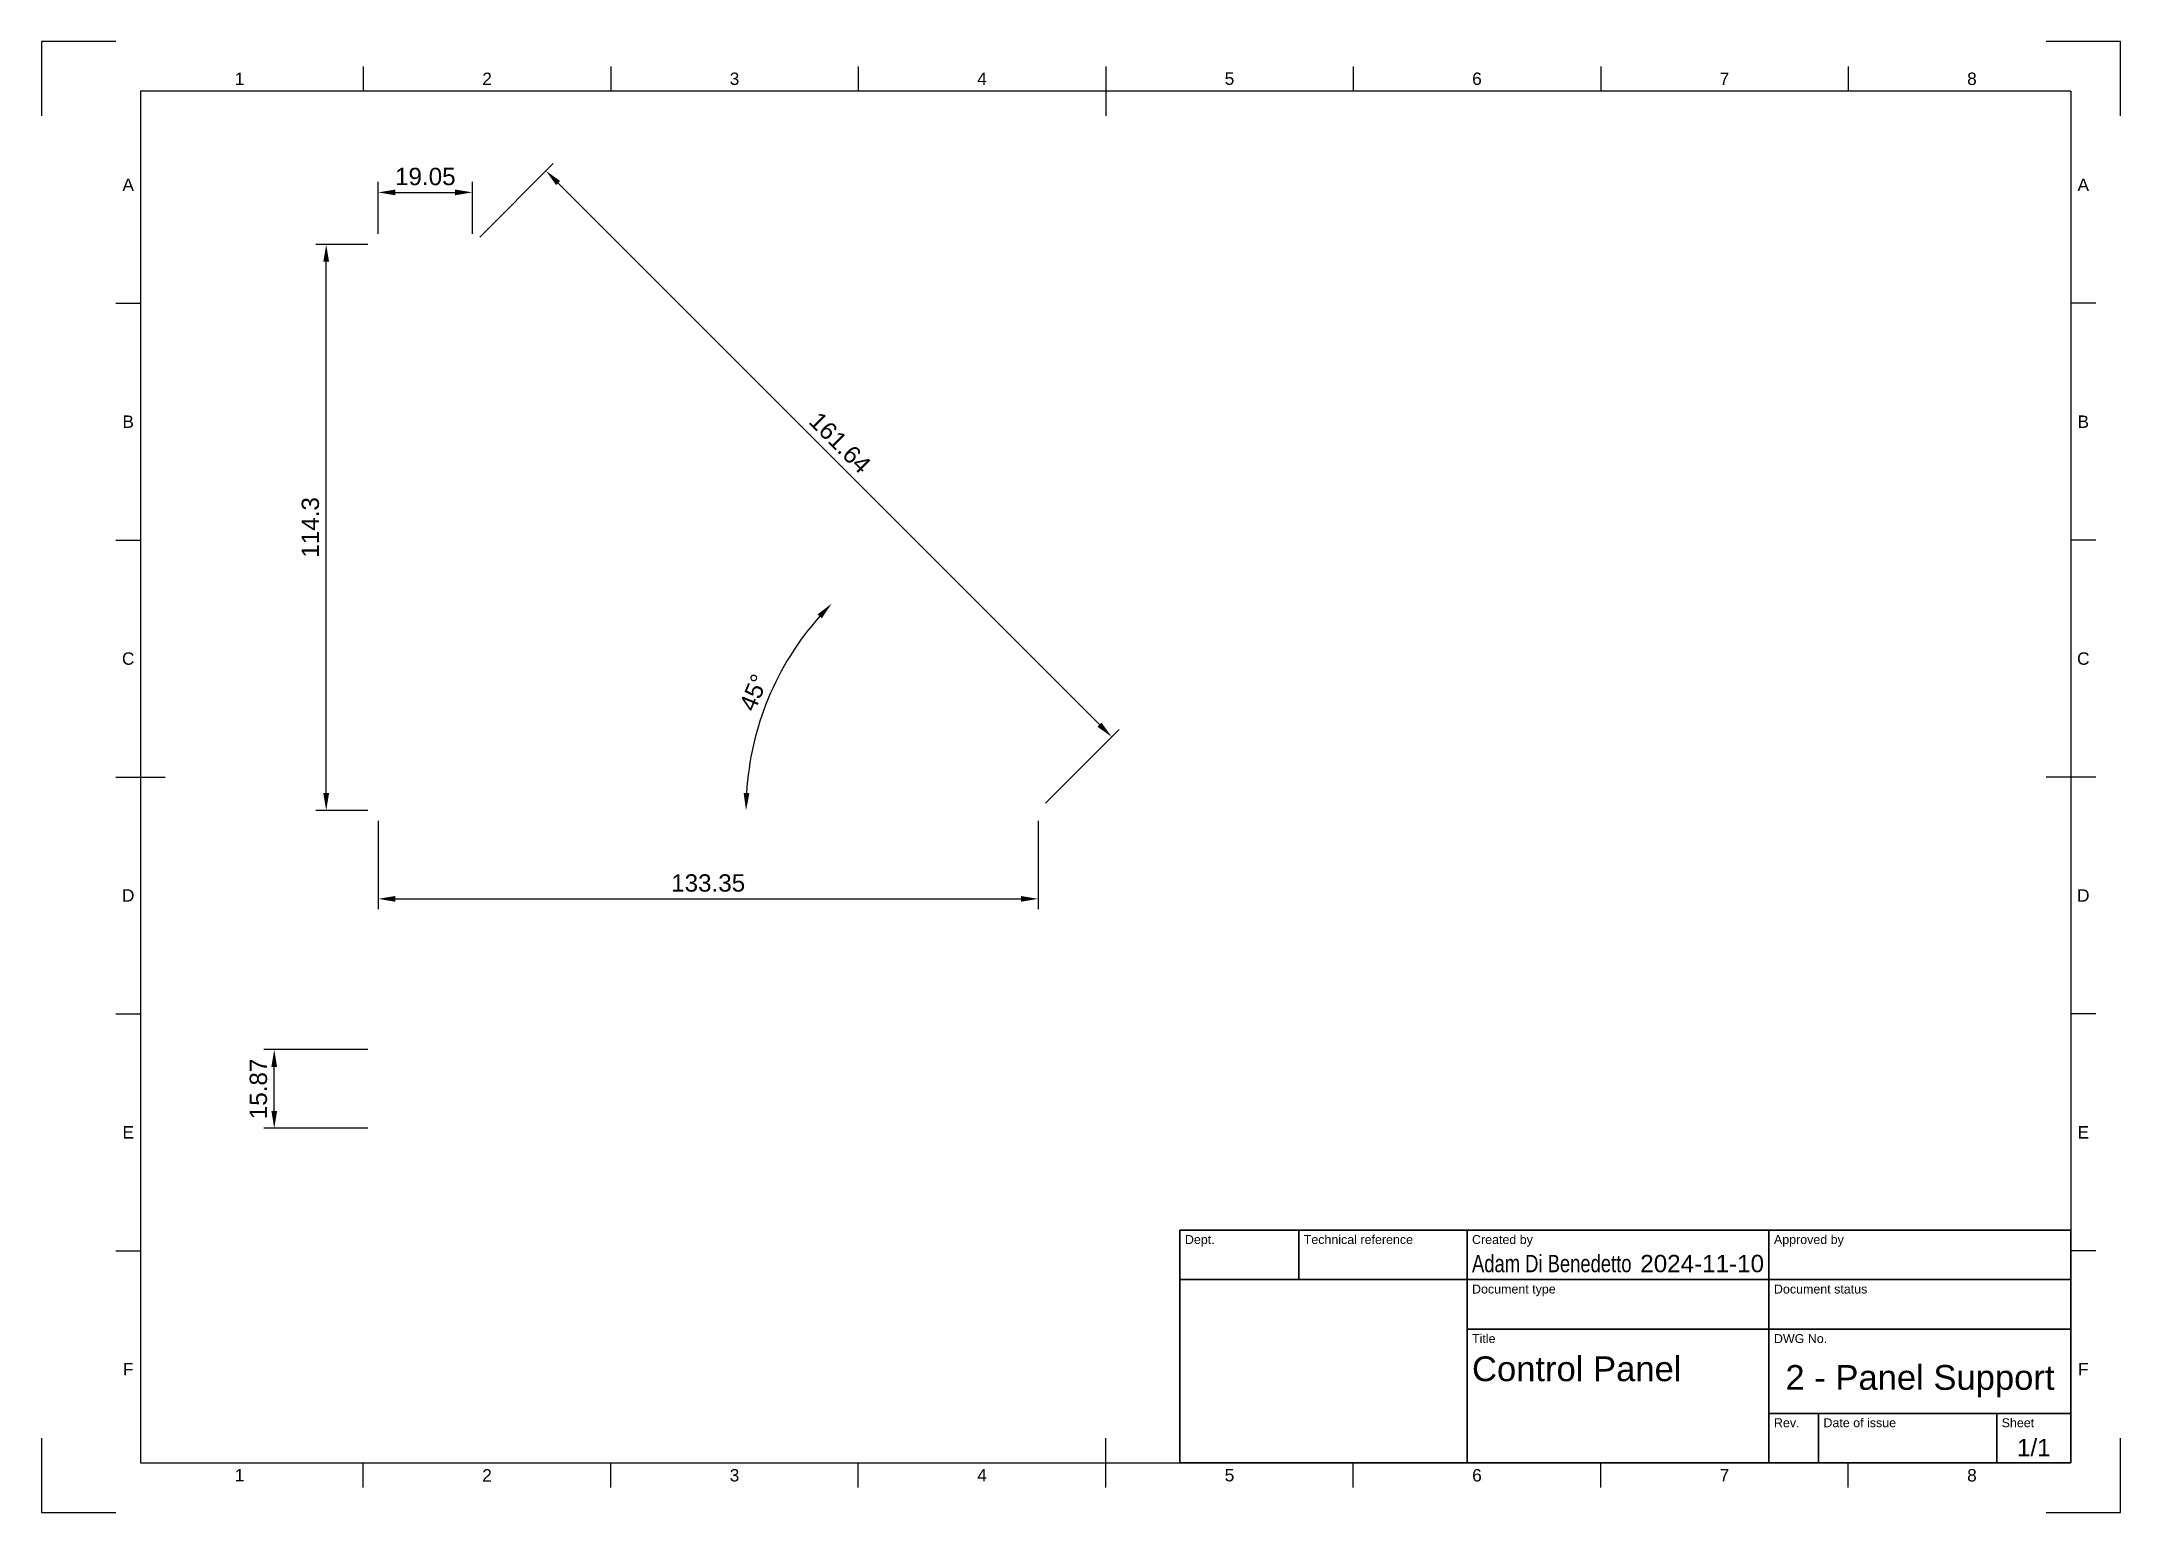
# Paper-space layout 'Sheet1' of a CAD drawing. Header units: millimetres. Extents: x 0 to 420, y 0 to 297.
import ezdxf
from ezdxf.enums import TextEntityAlignment as Align

# ---------------------------------------------------------------- set-up
doc = ezdxf.new("R2010")
doc.units = ezdxf.units.MM
doc.header["$LTSCALE"] = 0.75
for name, color, linetype, lineweight in [('BORDER', 7, 'Continuous', 25), ('FD_Dimensions', 7, 'Continuous', 25), ('TITLEBLOCK', 7, 'Continuous', 35)]:
    doc.layers.add(name, color=color, linetype=linetype, lineweight=lineweight)
doc.styles.add('FusionTitle', font='Arial.ttf')
doc.styles.get("Standard").update_dxf_attribs({"font": 'Arial.ttf'})
doc.dimstyles.new('Dim-ISO-25', dxfattribs={"dimtxt": 3.5, "dimasz": 3.5, "dimexe": 2.1, "dimexo": 2.1, "dimgap": 1.4, "dimtad": 1, "dimzin": 12, "dimdsep": 46, "dimtxsty": 'Standard', "dimcen": 0, "dimazin": 3, "dimtp": 0.1, "dimtm": 0.1000000001, "dimtfac": 0.7142857142857143, "dimtmove": 0, "dimatfit": 3, "dimfxl": 1, "dimtzin": 12, "dimarcsym": 0})

# ---------------------------------------------------------------- blocks, each defined once
blk = doc.blocks.new('ISO_A3_SHEET')
at = {"layer": 'BORDER'}
for p, q in [((65, 292), (65.00000000000011, 287)), ((115, 292), (115.0000000000001, 287)), ((165, 292), (165.0000000000001, 287)), ((215, 292), (215, 282)), ((265, 292), (265.0000000000001, 287)), ((315, 292), (315.0000000000001, 287)), ((365, 292), (365, 287)), ((410, 287), (20, 287)), ((20, 287), (20, 10)), ((410, 287), (410, 10)), ((15, 244.16666), (20, 244.1666599999999)), ((415, 244.16666), (410, 244.1666599999999)), ((15, 196.33333), (20, 196.33333)), ((415, 196.33333), (410, 196.33333)), ((15, 148.5), (25, 148.5)), ((415, 148.5), (405, 148.5)), ((15, 100.66667), (20, 100.66667)), ((415, 100.66667), (410, 100.66667)), ((15, 52.83334000000001), (20, 52.83334000000001)), ((415, 52.83334000000001), (410, 52.83334000000001)), ((215, 5), (215, 15)), ((20, 10), (410, 10)), ((65, 4.999999999999996), (65.00000000000011, 9.999999999999996)), ((115, 4.999999999999996), (115.0000000000001, 9.999999999999996)), ((165, 4.999999999999996), (165.0000000000001, 9.999999999999996)), ((265, 4.999999999999996), (265.0000000000001, 9.999999999999996)), ((315, 4.999999999999996), (315.0000000000001, 9.999999999999996)), ((365, 4.999999999999996), (365, 9.999999999999996))]:
    blk.add_line(p, q, dxfattribs=at)
at = {"layer": 'Defpoints'}
for p, q in [((15, 297), (0, 297)), ((0, 297), (0, 282)), ((420, 297), (405, 297)), ((420, 282), (420, 297)), ((0, 15), (0, 0)), ((420, 0), (420, 15)), ((0, 0), (15, 0)), ((405, 0), (420, 0))]:
    blk.add_line(p, q, dxfattribs=at)
at = {"layer": 'BORDER', "style": 'FusionTitle'}
for s, p in [('1', (40, 289.5)), ('2', (90, 289.5)), ('3', (140, 289.5)), ('4', (189.9999999999999, 289.5)), ('5', (240, 289.5)), ('6', (290, 289.5)), ('7', (339.9999999999999, 289.5)), ('8', (389.9999999999998, 289.5)), ('A', (17.5, 268.0833299999999)), ('A', (412.5, 268.0833299999999)), ('B', (17.5, 220.25)), ('B', (412.5, 220.25)), ('C', (17.5, 172.41667)), ('C', (412.5, 172.41667)), ('D', (17.5, 124.58334)), ('D', (412.5, 124.58334)), ('E', (17.5, 76.75001000000003)), ('E', (412.5, 76.75001000000003)), ('F', (17.5, 28.91668000000003)), ('F', (412.5, 28.91668000000003)), ('1', (40, 7.499999999999996)), ('2', (90, 7.499999999999996)), ('3', (140, 7.499999999999996)), ('4', (189.9999999999999, 7.499999999999996)), ('5', (240, 7.499999999999996)), ('6', (290, 7.499999999999996)), ('7', (339.9999999999999, 7.499999999999996)), ('8', (389.9999999999998, 7.499999999999996))]:
    blk.add_text(s, height=2.5, dxfattribs=at).set_placement(p, align=Align.MIDDLE)
blk = doc.blocks.new('ISO_TITLEBLOCK')
at = {"layer": 'TITLEBLOCK'}
for p, q in [((0, 47), (-180, 47)), ((-180, 47), (-180, 0)), ((-156, 37), (-156, 47)), ((-122, 0), (-122, 47)), ((-61, 0), (-61, 47)), ((0, 0), (0, 47)), ((-180, 37), (0, 37)), ((-122, 27), (0, 27)), ((-61, 10), (0, 10)), ((-51, 0), (-50.99999999999994, 10)), ((-15, 0), (-15, 10)), ((-180, 0), (0, 0))]:
    blk.add_line(p, q, dxfattribs=at)
at = {"layer": 'TITLEBLOCK', "style": 'FusionTitle'}
for s, p in [('Dept.', (-179, 46)), ('Technical reference', (-155, 46)), ('Created by', (-121, 46)), ('Approved by', (-60, 46)), ('Document type', (-121, 36)), ('Document status', (-60, 36)), ('Title', (-121, 26)), ('DWG No.', (-60, 26)), ('Rev.', (-60, 9)), ('Date of issue', (-49.99999999999994, 9)), ('Sheet', (-14, 9))]:
    blk.add_text(s, height=1.8, dxfattribs=at).set_placement(p, align=Align.TOP_LEFT)
for tag, height, p in [('DEPT', 3.5, (-179, 42)), ('TECHNICAL_REFERENCE', 3.5, (-155, 42)), ('CREATED_BY', 3.5, (-121, 42)), ('APPROVED_BY', 3.5, (-60, 42)), ('DOCUMENT_TYPE', 3.5, (-121, 32)), ('DOCUMENT_STATUS', 3.5, (-60, 32)), ('TITLE_1', 5, (-121, 21.5)), ('TITLE_2', 5, (-121, 14)), ('TITLE_3', 5, (-121, 6.5)), ('DATE_OF_ISSUE', 3.5, (-50, 5))]:
    blk.add_attdef(tag, text='', height=height, dxfattribs=at).set_placement(p, align=Align.TOP_LEFT)
for tag, p in [('CREATED_DATE', (-61.99999999999999, 42)), ('APPROVED_DATE', (-0.9928376534788512, 42))]:
    blk.add_attdef(tag, text='', height=3.5, dxfattribs=at).set_placement(p, align=Align.TOP_RIGHT)
for tag, height, p in [('DRAWING_NUMBER', 5, (-30.50000000000001, 19.75143246930423)), ('REV', 3.5, (-56, 4.85)), ('SHEET', 3.5, (-7.5, 4.85))]:
    blk.add_attdef(tag, text='', height=height, dxfattribs=at).set_placement(p, align=Align.TOP_CENTER)
blk = doc.blocks.new('*D29')
at = {"layer": 'Defpoints', "color": 0, "transparency": 16777216}
for p in [(87.05418863185241, 266.5498665388905), (68.00418863185314, 256.0498665388895), (87.05418863185241, 256.0498665388905)]:
    blk.add_point(p, dxfattribs=at)
at = {"layer": 'FD_Dimensions', "color": 0, "lineweight": -2, "transparency": 16777216}
for p, q in [((68.00418863185314, 258.1498665388896), (68.00418863185314, 268.6498665388905)), ((71.50418863185314, 266.5498665388905), (83.55418863185241, 266.5498665388905)), ((87.05418863185241, 258.1498665388905), (87.05418863185241, 268.6498665388905))]:
    blk.add_line(p, q, dxfattribs=at)
at = {"layer": 'FD_Dimensions', "color": 0, "transparency": 16777216}
for points in [[(71.50418863185314, 267.1331998722238), (71.50418863185314, 265.9665332055571), (68.00418863185314, 266.5498665388905)], [(83.55418863185241, 267.1331998722238), (83.55418863185241, 265.9665332055571), (87.05418863185241, 266.5498665388905)]]:
    blk.add_solid(points, dxfattribs=at)
at = {"layer": 'FD_Dimensions', "color": 0, "transparency": 16777216, "insert": (77.52918863185278, 269.7368719959164), "char_height": 3.5, "attachment_point": 5}
blk.add_mtext('19.05', dxfattribs=at)
blk = doc.blocks.new('*D30')
at = {"layer": 'Defpoints', "color": 0, "transparency": 16777216}
for p in [(57.50418863185314, 256.0498665388895), (68.00418863185314, 256.0498665388895), (68.00418863185223, 141.7498665388903)]:
    blk.add_point(p, dxfattribs=at)
at = {"layer": 'FD_Dimensions', "color": 0, "lineweight": -2, "transparency": 16777216}
for p, q in [((65.90418863185315, 256.0498665388895), (55.40418863185314, 256.0498665388895)), ((57.50418863185312, 145.2498665388903), (57.50418863185314, 252.5498665388895)), ((65.90418863185224, 141.7498665388903), (55.40418863185311, 141.7498665388903))]:
    blk.add_line(p, q, dxfattribs=at)
at = {"layer": 'FD_Dimensions', "color": 0, "transparency": 16777216}
for points in [[(56.9208552985198, 252.5498665388895), (58.08752196518648, 252.5498665388895), (57.50418863185314, 256.0498665388895)], [(56.92085529851978, 145.2498665388903), (58.08752196518645, 145.2498665388903), (57.50418863185311, 141.7498665388903)]]:
    blk.add_solid(points, dxfattribs=at)
at = {"layer": 'FD_Dimensions', "color": 0, "transparency": 16777216, "insert": (54.31598945040699, 198.8998665388899), "char_height": 3.5, "attachment_point": 5, "rotation": 90}
blk.add_mtext('114.3', dxfattribs=at)
blk = doc.blocks.new('*D31')
at = {"layer": 'Defpoints', "color": 0, "transparency": 16777216}
for p in [(68.00418863185223, 141.7498665388903), (201.3541886318517, 141.7498665388903), (201.3541886318517, 123.8935319892777)]:
    blk.add_point(p, dxfattribs=at)
at = {"layer": 'FD_Dimensions', "color": 0, "lineweight": -2, "transparency": 16777216}
for p, q in [((68.00418863185223, 139.6498665388903), (68.00418863185223, 121.7935319892777)), ((201.3541886318517, 139.6498665388903), (201.3541886318517, 121.7935319892777)), ((71.50418863185223, 123.8935319892777), (197.8541886318517, 123.8935319892777))]:
    blk.add_line(p, q, dxfattribs=at)
at = {"layer": 'FD_Dimensions', "color": 0, "transparency": 16777216}
for points in [[(71.50418863185223, 124.476865322611), (71.50418863185223, 123.3101986559444), (68.00418863185223, 123.8935319892777)], [(197.8541886318517, 124.476865322611), (197.8541886318517, 123.3101986559444), (201.3541886318517, 123.8935319892777)]]:
    blk.add_solid(points, dxfattribs=at)
at = {"layer": 'FD_Dimensions', "color": 0, "transparency": 16777216, "insert": (134.679188631852, 127.0817311707238), "char_height": 3.5, "attachment_point": 5}
blk.add_mtext('133.35', dxfattribs=at)
blk = doc.blocks.new('*D32')
at = {"layer": 'Defpoints', "color": 0, "transparency": 16777216}
for p in [(87.05418863185241, 256.0498665388905), (150.2306634071532, 171.2660475892928), (68.00418863185223, 141.7498665388903), (201.3541886318517, 141.7498665388903), (201.3541886318517, 141.7498665388903)]:
    blk.add_point(p, dxfattribs=at)
at = {"layer": 'FD_Dimensions', "color": 0, "lineweight": -2, "transparency": 16777216}
blk.add_arc((201.3541886318517, 141.7498665388903), 59.03236210080468, 138.3975366204854, 176.6024633795144, dxfattribs=at)
at = {"layer": 'FD_Dimensions', "color": 0, "transparency": 16777216}
for points in [[(156.7870605804439, 181.3449668713567), (157.6361115972712, 180.5448272073381), (159.6120050809132, 183.4920500898292)], [(143.0086601357391, 145.2310355059534), (141.8425062218433, 145.2656210552015), (142.321826531047, 141.7498665388903)]]:
    blk.add_solid(points, dxfattribs=at)
at = {"layer": 'FD_Dimensions', "color": 0, "transparency": 16777216, "insert": (143.8776055647309, 165.5574467641556), "char_height": 3.5, "attachment_point": 5, "rotation": 67.49999999999984}
blk.add_mtext('45°', dxfattribs=at)
blk = doc.blocks.new('*D33')
at = {"layer": 'Defpoints', "color": 0, "transparency": 16777216}
for p in [(47.00418863185678, 93.44813131245974), (68.00418863185678, 93.44813131245974), (68.00418863185223, 77.57813131245894)]:
    blk.add_point(p, dxfattribs=at)
at = {"layer": 'FD_Dimensions', "color": 0, "lineweight": -2, "transparency": 16777216}
for p, q in [((65.90418863185678, 93.44813131245974), (44.90418863185678, 93.44813131245974)), ((47.00418863185678, 81.07813131245894), (47.00418863185678, 89.94813131245974)), ((65.90418863185224, 77.57813131245894), (44.90418863185677, 77.57813131245894))]:
    blk.add_line(p, q, dxfattribs=at)
at = {"layer": 'FD_Dimensions', "color": 0, "transparency": 16777216}
for points in [[(46.42085529852344, 89.94813131245974), (47.58752196519011, 89.94813131245974), (47.00418863185678, 93.44813131245974)], [(46.42085529852344, 81.07813131245894), (47.58752196519011, 81.07813131245894), (47.00418863185677, 77.57813131245894)]]:
    blk.add_solid(points, dxfattribs=at)
at = {"layer": 'FD_Dimensions', "color": 0, "transparency": 16777216, "insert": (43.81718317483084, 85.51313131245935), "char_height": 3.5, "attachment_point": 5, "rotation": 90}
blk.add_mtext('15.87', dxfattribs=at)
blk = doc.blocks.new('*D34')
at = {"layer": 'Defpoints', "color": 0, "transparency": 16777216}
for p in [(87.05418863185241, 256.0498665388905), (216.2034310367693, 156.5991089438077), (201.3541886318517, 141.7498665388903)]:
    blk.add_point(p, dxfattribs=at)
at = {"layer": 'FD_Dimensions', "color": 0, "lineweight": -2, "transparency": 16777216}
for p, q in [((88.53911287234416, 257.5347907793821), (103.3883552772618, 272.3840331842997)), ((104.3783047709229, 268.424235209655), (213.7285573026164, 159.0739826779606)), ((202.8391128723435, 143.234790779382), (217.688355277261, 158.0840331842995))]:
    blk.add_line(p, q, dxfattribs=at)
at = {"layer": 'FD_Dimensions', "color": 0, "transparency": 16777216}
for points in [[(104.790783726615, 268.8367141653471), (103.9658258152307, 268.0117562539629), (101.90343103677, 270.8991089438079)], [(214.1410362583085, 159.4864616336528), (213.3160783469242, 158.6615037222685), (216.2034310367693, 156.5991089438077)]]:
    blk.add_solid(points, dxfattribs=at)
at = {"layer": 'FD_Dimensions', "color": 0, "transparency": 16777216, "insert": (161.3069842071112, 216.0026621141494), "char_height": 3.5, "attachment_point": 5, "rotation": 314.9999999999998}
blk.add_mtext('161.64', dxfattribs=at)

psp = doc.layouts.new('Sheet1')

# ---------------------------------------------------------------- block references
at = {"layer": 'BORDER'}
psp.add_blockref('ISO_A3_SHEET', (0, 0), dxfattribs=at)
at = {"layer": 'TITLEBLOCK'}
ref = psp.add_blockref('ISO_TITLEBLOCK', (410, 10), dxfattribs=at)
ref.add_attrib('CREATED_DATE', '2024-11-10', dxfattribs={"height": 3.5, "style": 'FusionTitle'}).set_placement((348, 52), align=Align.TOP_RIGHT)
ref.add_attrib('SHEET', '1/1', dxfattribs={"height": 3.5, "style": 'FusionTitle'}).set_placement((402.5, 14.85), align=Align.TOP_CENTER)
ref.add_attrib('DRAWING_NUMBER', '2 - Panel Support', dxfattribs={"height": 5, "style": 'FusionTitle'}).set_placement((379.5, 29.75143246930423), align=Align.TOP_CENTER)
ref.add_attrib('TITLE_1', 'Control Panel', dxfattribs={"height": 5, "style": 'FusionTitle'}).set_placement((289, 31.5), align=Align.TOP_LEFT)
ref.add_attrib('CREATED_BY', 'Adam Di Benedetto', dxfattribs={"height": 3.5, "style": 'FusionTitle', "width": 0.7601014465830452}).set_placement((289, 52), align=Align.TOP_LEFT)

# ---------------------------------------------------------------- dimensions: what is measured, and where the dimension line sits
at = {"layer": 'FD_Dimensions'}
for p1, p2, distance, picture, middle in [((68.00418863185314, 256.0498665388895), (87.05418863185241, 256.0498665388905), 10.5, '*D29', (77.52918863185278, 269.7368719959164)), ((87.05418863185241, 256.0498665388905), (201.3541886318517, 141.7498665388903), 20.99999999999999, '*D34', (161.3069842071112, 216.0026621141494)), ((68.00418863185223, 141.7498665388903), (68.00418863185314, 256.0498665388895), 10.5, '*D30', (54.31598945040699, 198.8998665388899)), ((68.00418863185223, 141.7498665388903), (201.3541886318517, 141.7498665388903), -17.856334549612598, '*D31', (134.679188631852, 127.0817311707238)), ((68.00418863185223, 77.57813131245894), (68.00418863185678, 93.44813131245974), 21, '*D33', (43.81718317483084, 85.51313131245935))]:
    dim = psp.add_aligned_dim(p1=p1, p2=p2, distance=distance, dimstyle='Dim-ISO-25', override={"dimlfac": -1, "dimclrd": 0, "dimclre": 0}, dxfattribs=at)
    dim.commit()
    dim.dimension.update_dxf_attribs({"geometry": picture, "text_midpoint": middle})
dim = psp.add_angular_dim_2l(base=(150.2306634071532, 171.2660475892928), line1=((87.05418863185241, 256.0498665388905), (201.3541886318517, 141.7498665388903)), line2=((68.00418863185223, 141.7498665388903), (201.3541886318517, 141.7498665388903)), dimstyle='Dim-ISO-25', override={"dimlfac": -1, "dimpost": '', "dimclrd": 0, "dimclre": 0}, dxfattribs=at)
dim.commit()
dim.dimension.update_dxf_attribs({"geometry": '*D32', "text_midpoint": (143.8776055647309, 165.5574467641556)})

doc.saveas('drawing.dxf')
